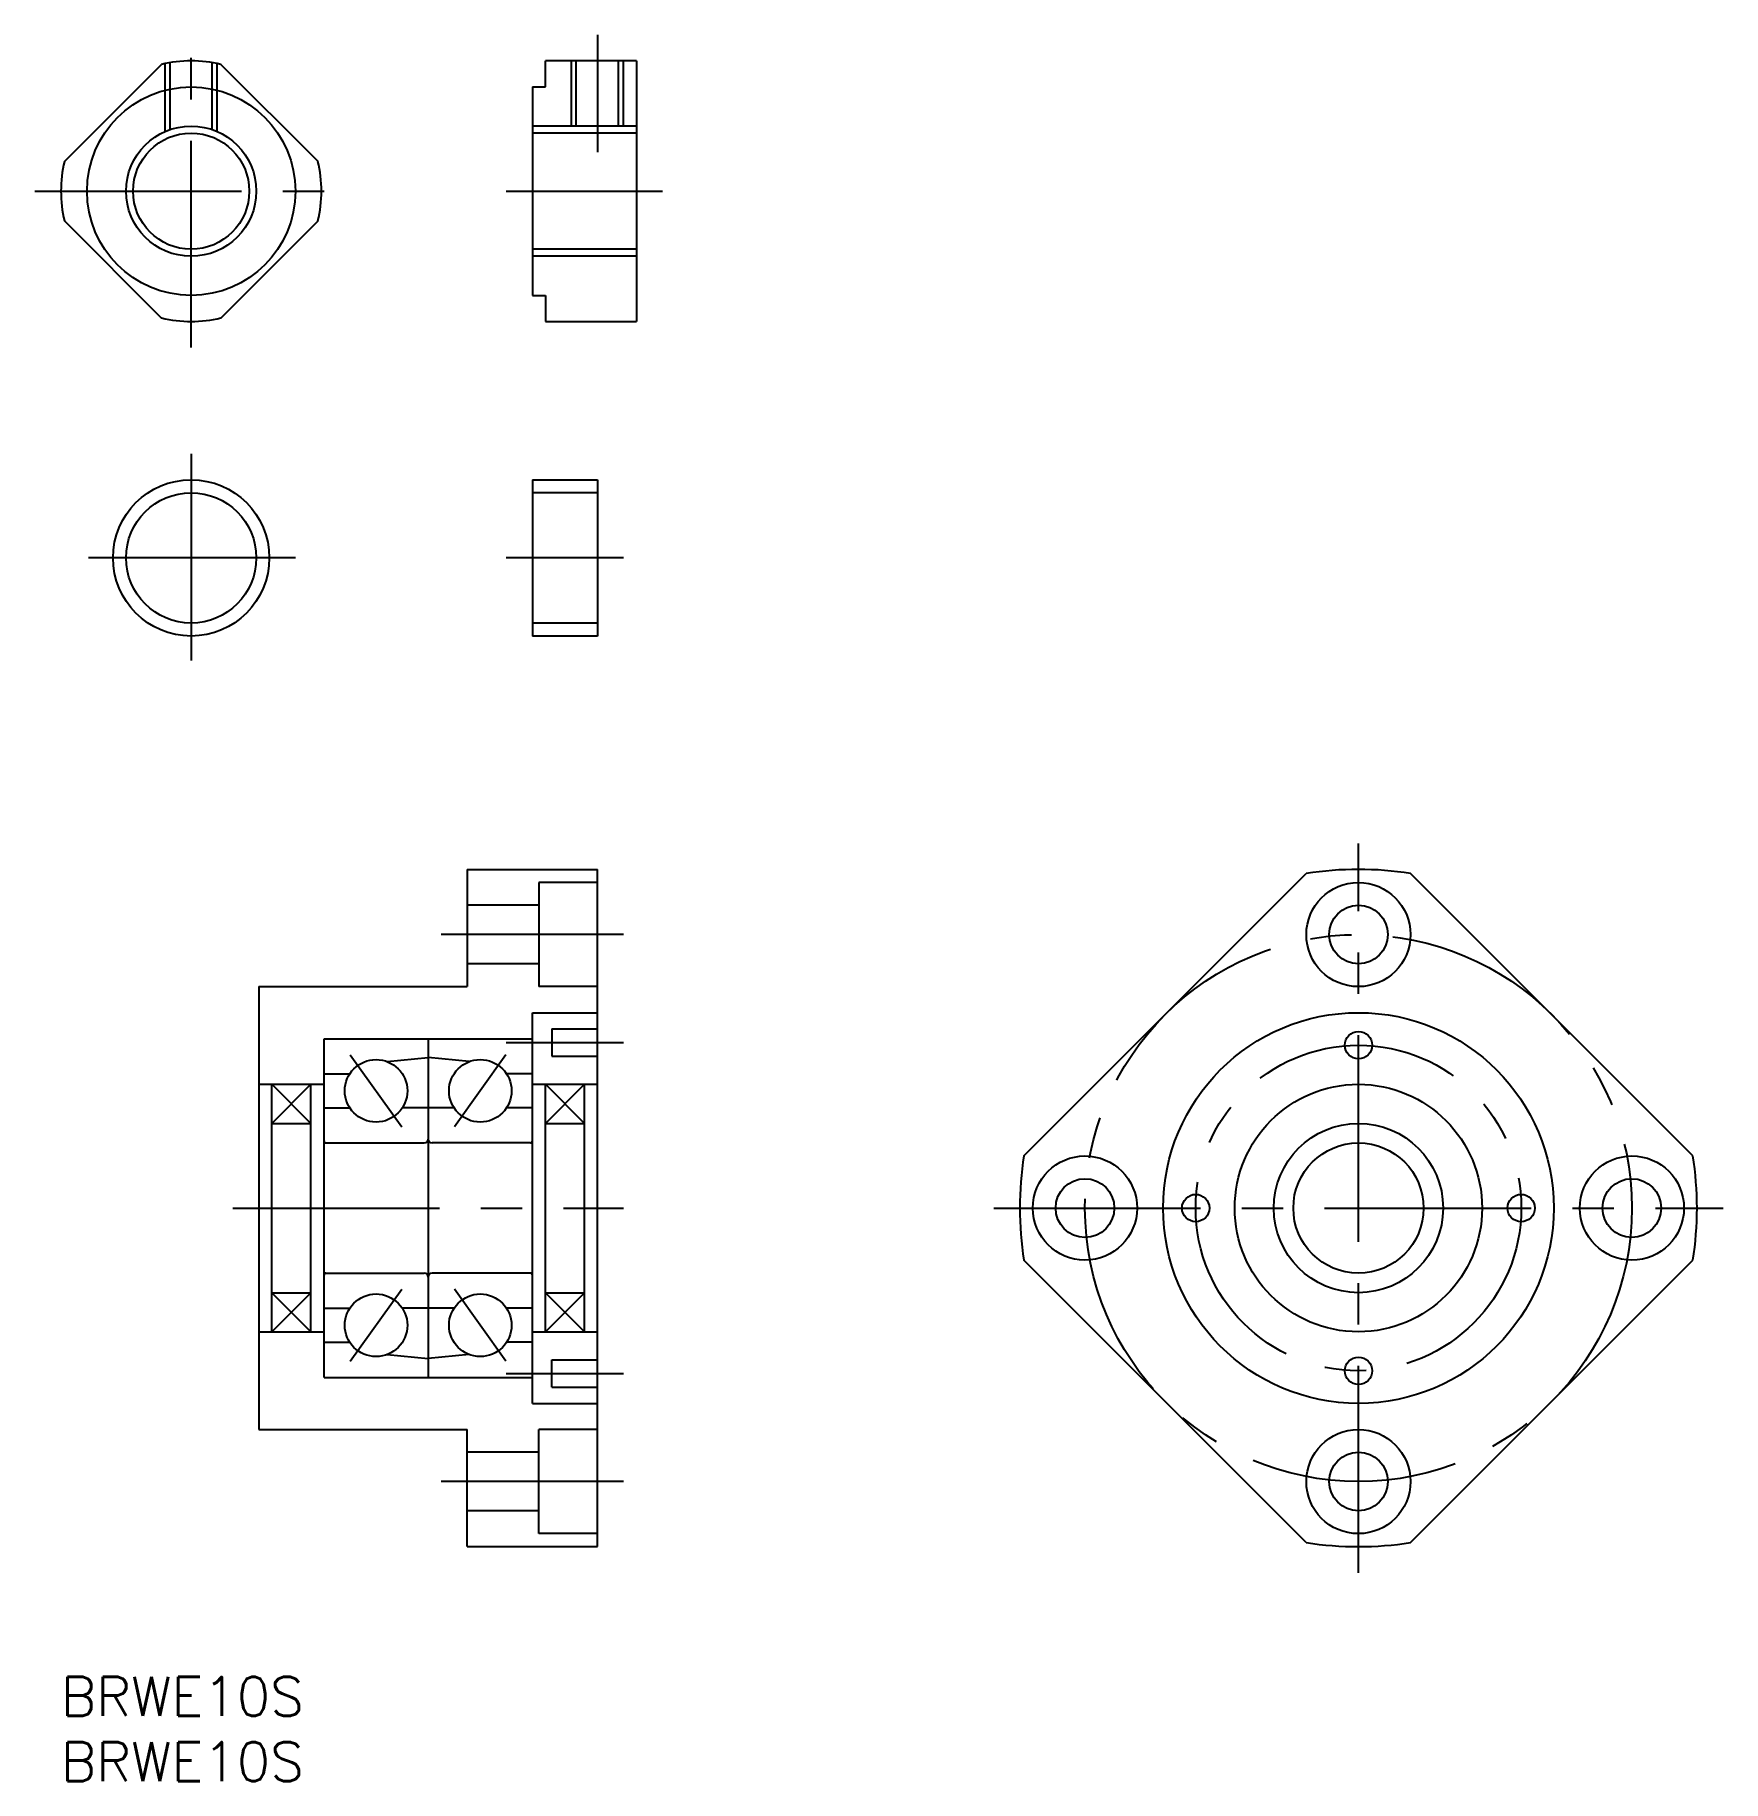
# Model space of a CAD drawing. Extents: x -2 to 128, y -8 to 126.
import ezdxf

# ---------------------------------------------------------------- set-up
doc = ezdxf.new("R2010")
doc.units = 0
doc.header["$LTSCALE"] = 0.5
doc.linetypes.add('CENTER', pattern=[50.8, 31.75, -6.35, 6.35, -6.35])
doc.linetypes.add('DASHED', pattern=[19.05, 12.7, -6.35])
for name, color, linetype in [('MSM_CENTER', 1, 'CENTER'), ('MSM_CONTINUOUS', 7, 'CONTINUOUS'), ('MSM_DASHED', 4, 'DASHED'), ('MSM_NARROW', 5, 'CONTINUOUS'), ('MSM_PART_NUMBER', 7, 'CONTINUOUS')]:
    doc.layers.add(name, color=color, linetype=linetype)
doc.styles.get("Standard").update_dxf_attribs({"font": 'txt.shx', "height": 3, "bigfont": 'bigfont.shx'})

# ---------------------------------------------------------------- blocks, each defined once
blk = doc.blocks.new('*U6')
at = {"layer": 'MSM_PART_NUMBER'}
blk.add_text('BRWE10S', height=3, dxfattribs=at).set_placement((0, -3))
blk = doc.blocks.new('*U7')
at = {"layer": 'MSM_PART_NUMBER'}
blk.add_text('BRWE10S', height=3, dxfattribs=at).set_placement((0, -8))

msp = doc.modelspace()

# ---------------------------------------------------------------- linework, layer by layer
at = {"layer": 'MSM_CENTER'}
for p, q in [((10, 102.08), (10, 126.08)), ((41.2, 126.08), (41.2, 117.08)), ((-2, 114.08), (22, 114.08)), ((34.2, 114.08), (46.2, 114.08)), ((10, 93.92), (10, 77.92)), ((18, 85.92), (2, 85.92)), ((43.2, 85.92), (34.2, 85.92)), ((99.64, 8), (99.64, 64)), ((43.2, 57), (29.2, 57)), ((34.2, 48.7), (43.2, 48.7)), ((22.22, 47.77), (26.17, 42.23)), ((34.17, 47.77), (30.22, 42.23)), ((13.2, 36), (43.2, 36)), ((71.64, 36), (127.64, 36)), ((22.22, 24.23), (26.17, 29.77)), ((34.17, 24.23), (30.22, 29.77)), ((34.2, 23.3), (43.2, 23.3)), ((43.2, 15), (29.2, 15))]:
    msp.add_line(p, q, dxfattribs=at)
for radius in [21, 12.5]:
    msp.add_circle((99.64, 36), radius, dxfattribs=at)
at = {"layer": 'MSM_CONTINUOUS'}
for p, q in [((0.26, 116.36), (7.71, 123.81)), ((19.74, 116.36), (12.29, 123.81)), ((37.2, 122.08), (37.2, 124.08)), ((44.2, 124.08), (37.2, 124.08)), ((39.57, 119.08), (39.57, 124.08)), ((42.82, 119.08), (42.82, 124.08)), ((44.2, 124.08), (44.2, 104.08)), ((36.2, 122.08), (36.2, 106.08)), ((36.2, 122.08), (37.2, 122.08)), ((44.2, 118.54), (36.2, 118.54)), ((7.71, 104.34), (0.26, 111.79)), ((12.29, 104.34), (19.74, 111.79)), ((44.2, 109.62), (36.2, 109.62)), ((36.2, 106.08), (37.2, 106.08)), ((37.2, 106.08), (37.2, 104.08)), ((37.2, 104.08), (44.2, 104.08)), ((36.2, 91.92), (36.2, 79.92)), ((36.2, 91.92), (41.2, 91.92)), ((41.2, 91.92), (41.2, 79.92)), ((41.2, 90.92), (36.2, 90.92)), ((41.2, 80.92), (36.2, 80.92)), ((41.2, 79.92), (36.2, 79.92)), ((31.2, 62), (41.2, 62)), ((31.2, 62), (31.2, 53)), ((41.2, 10), (41.2, 62)), ((73.95, 40.01), (95.63, 61.69)), ((125.33, 40.01), (103.65, 61.69)), ((36.7, 61), (36.7, 53)), ((41.2, 61), (36.7, 61)), ((36.7, 59.25), (31.2, 59.25)), ((36.7, 54.75), (31.2, 54.75)), ((15.2, 53), (31.2, 53)), ((15.2, 53), (15.2, 19)), ((41.2, 53), (36.7, 53)), ((36.2, 51), (41.2, 51)), ((36.2, 21), (36.2, 51)), ((37.7, 49.75), (41.2, 49.75)), ((37.7, 49.75), (37.7, 47.65)), ((20.2, 23), (20.2, 49)), ((20.2, 49), (36.2, 49)), ((28.2, 49), (28.2, 23)), ((25.05, 47.24), (28.2, 47.55)), ((31.34, 47.24), (28.2, 47.55)), ((37.7, 47.65), (41.2, 47.65)), ((20.2, 46.3), (22.18, 46.3)), ((36.2, 46.3), (34.21, 46.3)), ((15.2, 45.5), (20.2, 45.5)), ((16.2, 26.5), (16.2, 45.5)), ((19.2, 26.5), (19.2, 45.5)), ((36.2, 45.5), (41.2, 45.5)), ((37.2, 26.5), (37.2, 45.5)), ((40.2, 26.5), (40.2, 45.5)), ((20.2, 43.7), (22.18, 43.7)), ((30.18, 43.7), (26.21, 43.7)), ((36.2, 43.7), (34.21, 43.7)), ((16.2, 42.5), (19.2, 42.5)), ((37.2, 42.5), (40.2, 42.5)), ((20.35, 41), (27.9, 41)), ((36.05, 41), (28.5, 41)), ((20.35, 31), (27.9, 31)), ((36.05, 31), (28.5, 31)), ((95.63, 10.31), (73.95, 31.99)), ((103.65, 10.31), (125.33, 31.99)), ((16.2, 29.5), (19.2, 29.5)), ((37.2, 29.5), (40.2, 29.5)), ((20.2, 28.3), (22.18, 28.3)), ((30.18, 28.3), (26.21, 28.3)), ((36.2, 28.3), (34.21, 28.3)), ((15.2, 26.5), (20.2, 26.5)), ((20.2, 25.7), (22.18, 25.7)), ((36.2, 25.7), (34.21, 25.7)), ((36.2, 26.5), (41.2, 26.5)), ((25.05, 24.76), (28.2, 24.45)), ((31.34, 24.76), (28.2, 24.45)), ((37.7, 24.35), (41.2, 24.35)), ((37.7, 22.25), (37.7, 24.35)), ((20.2, 23), (36.2, 23)), ((37.7, 22.25), (41.2, 22.25)), ((36.2, 21), (41.2, 21)), ((15.2, 19), (31.2, 19)), ((31.2, 10), (31.2, 19)), ((36.7, 11), (36.7, 19)), ((41.2, 19), (36.7, 19)), ((36.7, 17.25), (31.2, 17.25)), ((36.7, 12.75), (31.2, 12.75)), ((41.2, 11), (36.7, 11)), ((31.2, 10), (41.2, 10))]:
    msp.add_line(p, q, dxfattribs=at)
for centre, radius in [((10, 114.08), 8), ((10, 114.08), 4.46), ((10, 85.92), 6), ((10, 85.92), 5), ((99.64, 57), 4), ((99.64, 57), 2.25), ((99.64, 36), 15), ((99.64, 48.5), 1.05), ((24.2, 45), 2.4), ((32.2, 45), 2.4), ((99.64, 36), 9.5), ((99.64, 36), 6.5), ((99.64, 36), 5), ((78.64, 36), 4), ((120.64, 36), 4), ((78.64, 36), 2.25), ((120.64, 36), 2.25), ((87.14, 36), 1.05), ((112.14, 36), 1.05), ((24.2, 27), 2.4), ((32.2, 27), 2.4), ((99.64, 23.5), 1.05), ((99.64, 15), 4), ((99.64, 15), 2.25)]:
    msp.add_circle(centre, radius, dxfattribs=at)
for centre, radius, start, end in [((10, 114.08), 10, 76.7883, 103.2117), ((10, 114.08), 10, 166.7883, 193.2117), ((10, 114.08), 10, 346.7883, 13.2117), ((10, 114.08), 10, 256.7883, 283.2117), ((99.64, 36), 26, 81.1289, 98.8711), ((20.35, 41.15), 0.15, 180, 270), ((27.9, 41.3), 0.3, 270, 0), ((28.5, 41.3), 0.3, 180, 270), ((36.05, 41.15), 0.15, 270, 0), ((99.64, 36), 26, 171.1289, 188.8711), ((99.64, 36), 26, 351.1289, 8.8711), ((20.35, 30.85), 0.15, 90, 180), ((27.9, 30.7), 0.3, 0, 90), ((28.5, 30.7), 0.3, 90, 180), ((36.05, 30.85), 0.15, 0, 90), ((99.64, 36), 26, 261.1289, 278.8711)]:
    msp.add_arc(centre, radius, start, end, dxfattribs=at)
at = {"layer": 'MSM_DASHED'}
for p, q in [((8, 118.66), (8, 123.87)), ((8.38, 118.81), (8.38, 123.94)), ((11.62, 118.81), (11.62, 123.94)), ((12, 118.66), (12, 123.87))]:
    msp.add_line(p, q, dxfattribs=at)
at = {"layer": 'MSM_NARROW'}
for p, q in [((39.2, 119.08), (39.2, 124.08)), ((43.2, 119.08), (43.2, 124.08)), ((44.2, 119.08), (36.2, 119.08)), ((44.2, 109.08), (36.2, 109.08)), ((19.2, 45.5), (16.2, 42.5)), ((16.2, 45.5), (19.2, 42.5)), ((40.2, 45.5), (37.2, 42.5)), ((37.2, 45.5), (40.2, 42.5)), ((19.2, 26.5), (16.2, 29.5)), ((16.2, 26.5), (19.2, 29.5)), ((40.2, 26.5), (37.2, 29.5)), ((37.2, 26.5), (40.2, 29.5))]:
    msp.add_line(p, q, dxfattribs=at)
msp.add_circle((10, 114.08), 5, dxfattribs=at)

# ---------------------------------------------------------------- block references
at = {"layer": 'MSM_CONTINUOUS'}
for name in ['*U6', '*U7']:
    msp.add_blockref(name, (0, 0), dxfattribs=at)

doc.saveas('drawing.dxf')
